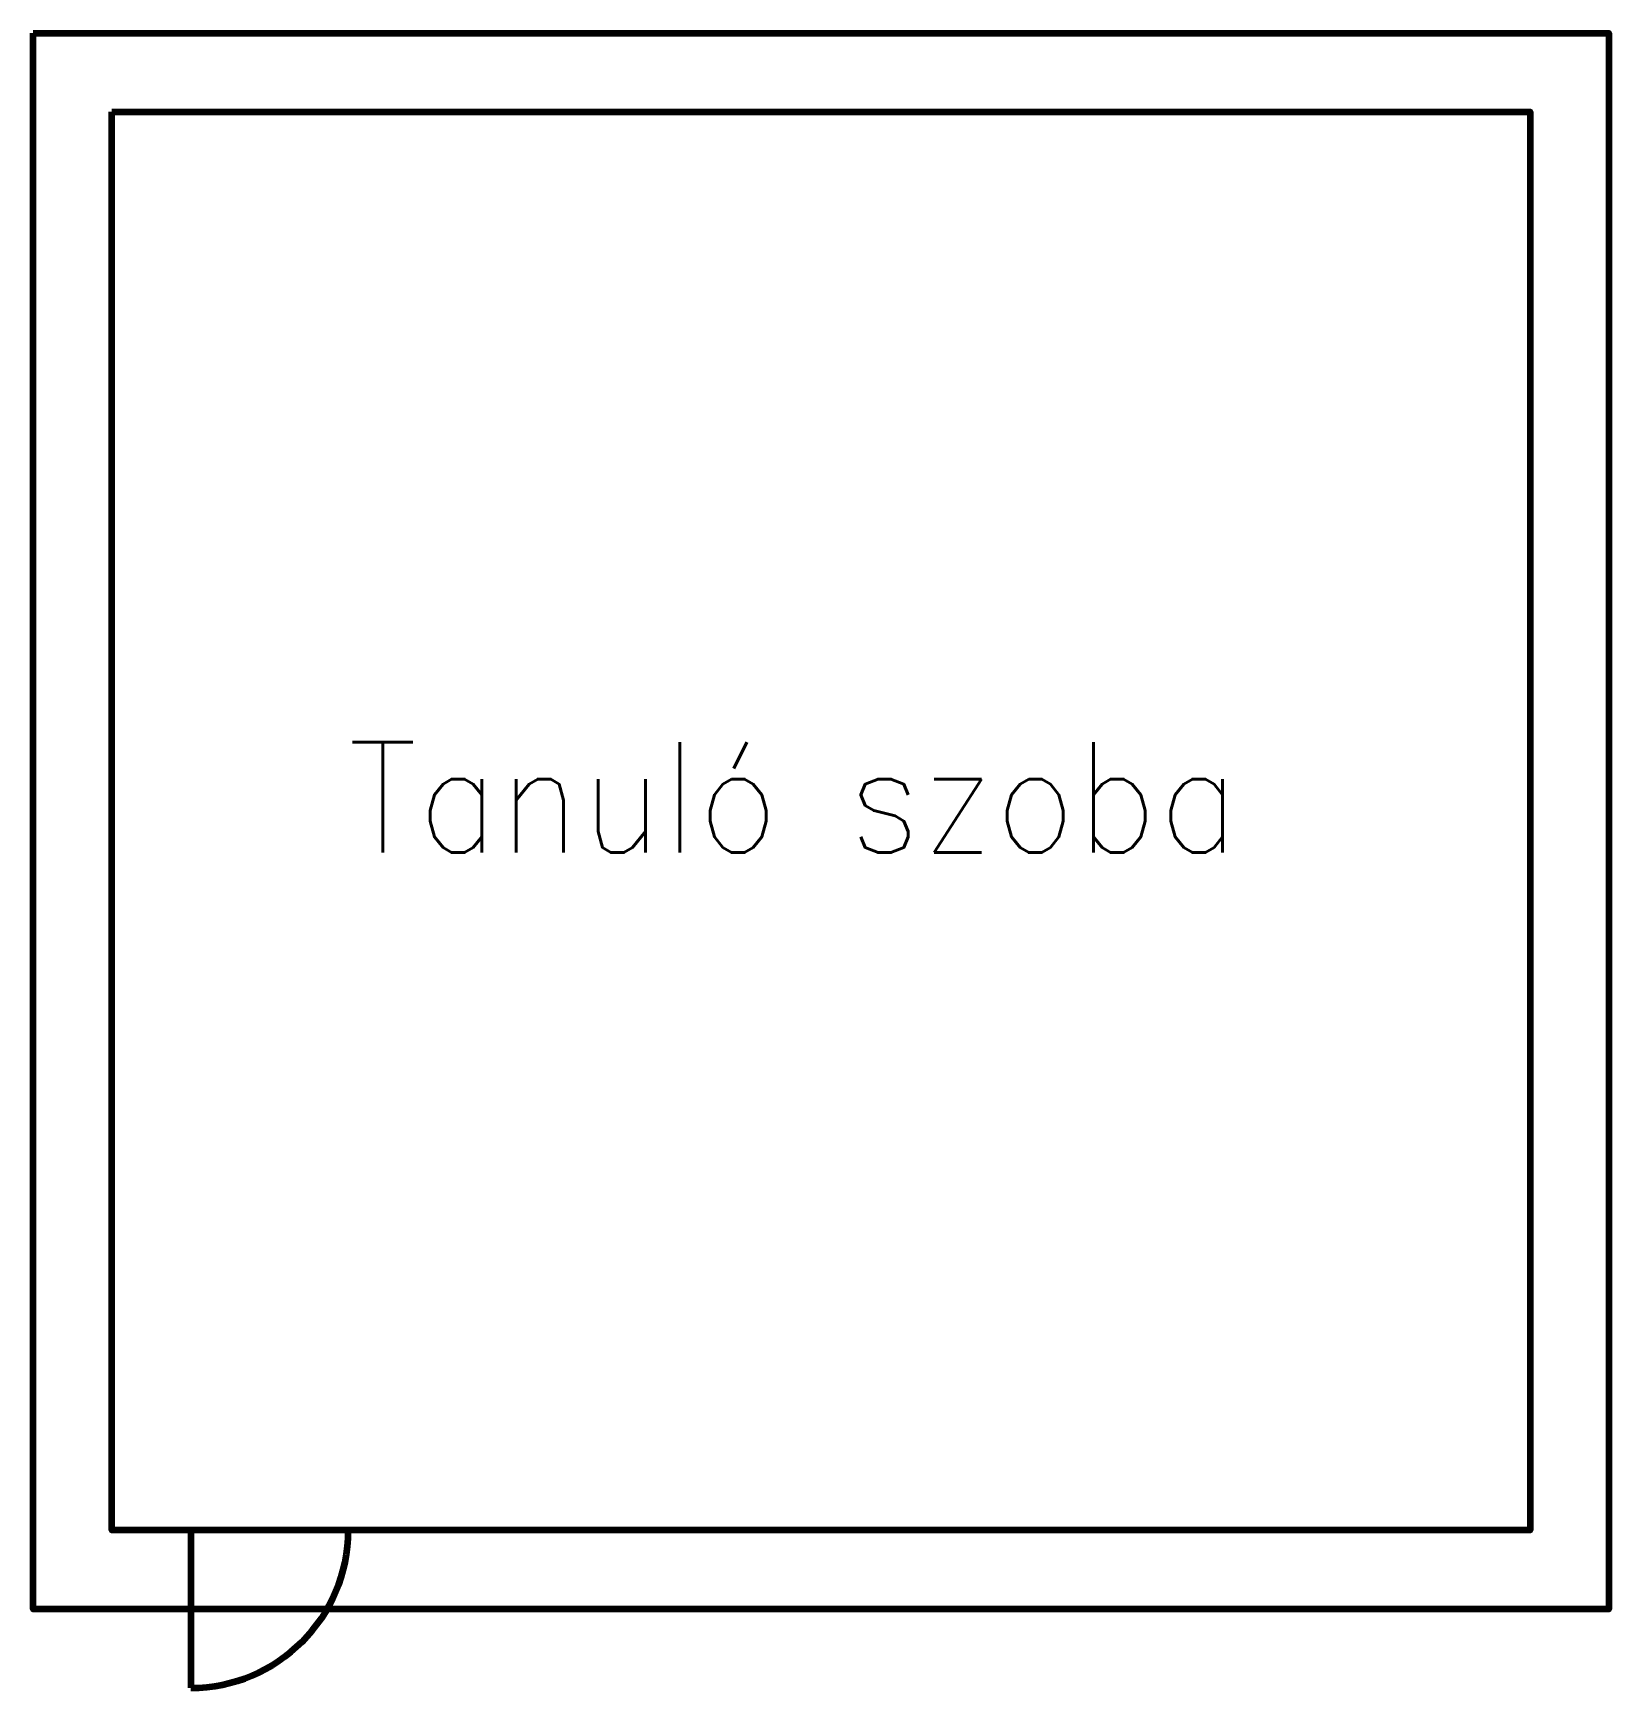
# Model space of a CAD drawing. Header units: millimetres. Extents: x 0 to 100, y -5 to 100.
import ezdxf

# ---------------------------------------------------------------- set-up
doc = ezdxf.new("R2010")
doc.units = ezdxf.units.MM
doc.layers.get('0').update_dxf_attribs({"linetype": 'CONTINUOUS', "lineweight": 25})
doc.styles.get("Standard").update_dxf_attribs({"font": 'standard'})

msp = doc.modelspace()

# ---------------------------------------------------------------- linework, layer by layer
at = {"lineweight": 100}
msp.add_line((10, 5), (10, -5), dxfattribs=at)
for points in [[(0, 100), (100, 100), (100, 0), (0, 0)], [(5, 95), (95, 95), (95, 5), (5, 5)]]:
    msp.add_lwpolyline(points, close=True, dxfattribs=at)
msp.add_arc((10, 5), 10, 270, 0, dxfattribs=at)

# ---------------------------------------------------------------- texts
at = {"lineweight": 100, "insert": (20, 55), "char_height": 7, "width": 61.2527, "attachment_point": 1}
msp.add_mtext('Tanuló szoba', dxfattribs=at)

doc.saveas('drawing.dxf')
